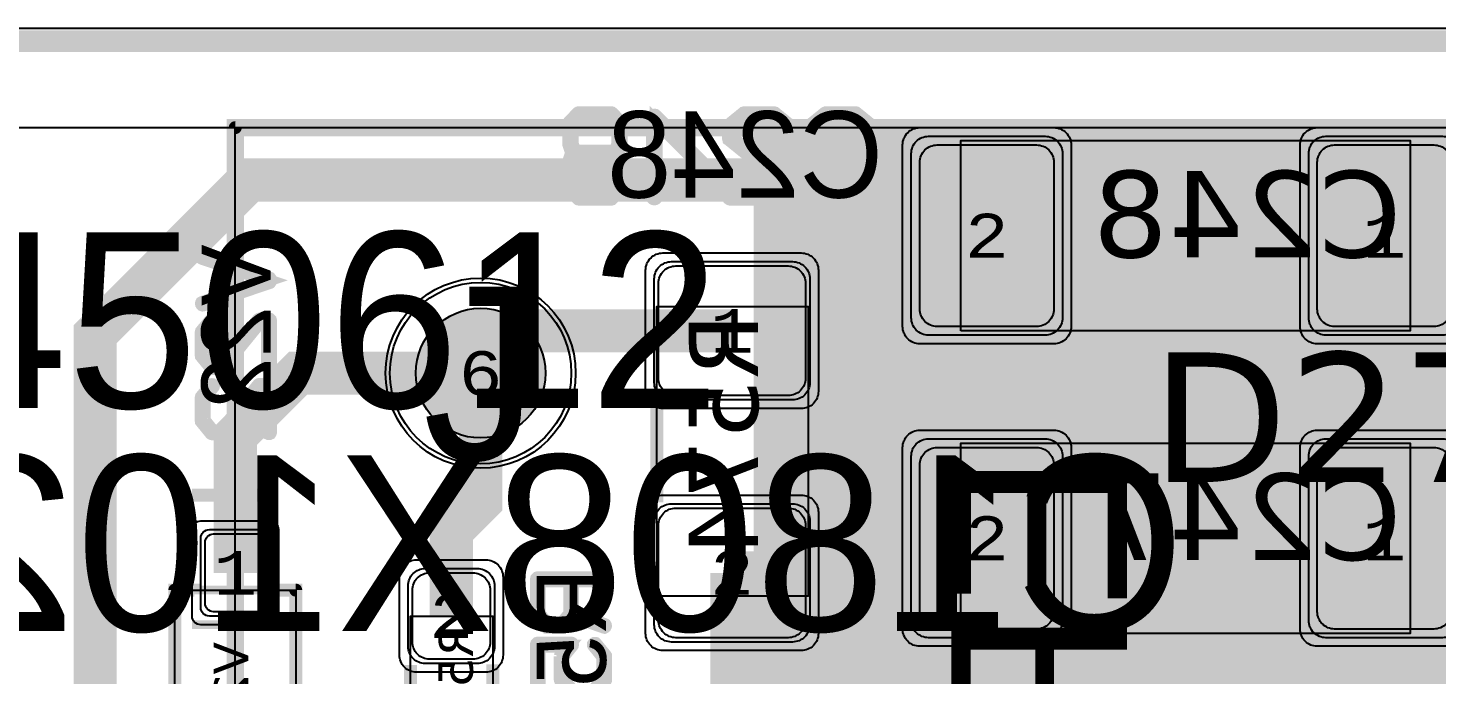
# Model space of a CAD drawing. Extents: x -28 to 199, y -61 to 255.
# Drawn here: x 46.1 to 62.41, y 247.67 to 255.15 of the extents above; entities that cross this region are included whole.
import ezdxf
from ezdxf.enums import TextEntityAlignment as Align

# ---------------------------------------------------------------- set-up
doc = ezdxf.new("R2010")
doc.units = 0
doc.header["$MEASUREMENT"] = 0
for name, color, linetype in [('ASSEMBLY_OUTLINES_BTM', 191, 'CONTINUOUS'), ('ASSEMBLY_OUTLINES_TOP', 102, 'CONTINUOUS'), ('ASSEMBLY_PART_NUMBERS_BTM', 191, 'CONTINUOUS'), ('ASSEMBLY_PART_NUMBERS_TOP', 102, 'CONTINUOUS'), ('ASSEMBLY_REF_DES_BTM', 191, 'CONTINUOUS'), ('ASSEMBLY_REF_DES_TOP', 102, 'CONTINUOUS'), ('BOARD_OUTLINE', 10, 'CONTINUOUS'), ('DRILL_DRAWING', 21, 'CONTINUOUS'), ('GENERATED_SILKSCREEN_BTM', 255, 'CONTINUOUS'), ('GENERATED_SILKSCREEN_TOP', 140, 'CONTINUOUS'), ('MANUFACTURING_OUTLINES', 10, 'CONTINUOUS'), ('PART_HOLES_LAYER_2', 30, 'CONTINUOUS'), ('PART_HOLES_LAYER_3', 30, 'CONTINUOUS'), ('PART_HOLES_LAYER_BOTTOM', 30, 'CONTINUOUS'), ('PART_HOLES_LAYER_TOP', 30, 'CONTINUOUS'), ('PART_PADS_LAYER_2', 230, 'CONTINUOUS'), ('PART_PADS_LAYER_3', 81, 'CONTINUOUS'), ('PART_PADS_LAYER_BOTTOM', 10, 'CONTINUOUS'), ('PART_PADS_LAYER_TOP', 150, 'CONTINUOUS'), ('PART_PADS_SMD_BTM', 10, 'CONTINUOUS'), ('PIN_NUMBERS_BTM', 8, 'CONTINUOUS'), ('PIN_NUMBERS_TOP', 8, 'CONTINUOUS'), ('PLACEMENT_OUTLINES_BTM', 222, 'CONTINUOUS'), ('PLACEMENT_OUTLINES_TOP', 130, 'CONTINUOUS'), ('PLANE_DATA_LAYER_TOP', 150, 'CONTINUOUS'), ('PLANE_SHAPES_LAYER_2', 230, 'CONTINUOUS'), ('PLANE_SHAPES_LAYER_3', 81, 'CONTINUOUS'), ('PLANE_SHAPES_LAYER_TOP', 150, 'CONTINUOUS'), ('ROUTE_BORDER', 151, 'CONTINUOUS'), ('SILKSCREEN_OUTLINES_BTM', 211, 'CONTINUOUS'), ('SILKSCREEN_OUTLINES_TOP', 150, 'CONTINUOUS'), ('SILKSCREEN_REF_DES_BTM', 211, 'CONTINUOUS'), ('SOLDERMASK_PADS_BTM', 12, 'CONTINUOUS'), ('SOLDERMASK_PADS_TOP', 180, 'CONTINUOUS'), ('SOLDERPASTE_PADS_BTM', 12, 'CONTINUOUS'), ('TRACES_LAYER_BOTTOM', 10, 'CONTINUOUS')]:
    doc.layers.add(name, color=color, linetype=linetype)
doc.styles.add('COURIER_NEW', font='COUR.TTF')
doc.styles.add('VERDANA', font='verdana.TTF')
doc.styles.add('VERIBEST_GERBER_0', font='txt')

msp = doc.modelspace()

# ---------------------------------------------------------------- hatches: boundary and pattern name
at = {"layer": 'PART_HOLES_LAYER_2'}
h = msp.add_hatch(color=256, dxfattribs=at)
edge = h.paths.add_edge_path()
edge.add_arc((51.34, 251.16), 0.75, 0, 360)
at = {"layer": 'PART_HOLES_LAYER_3'}
h = msp.add_hatch(color=256, dxfattribs=at)
edge = h.paths.add_edge_path()
edge.add_arc((51.34, 251.16), 0.75, 0, 360)
at = {"layer": 'PART_HOLES_LAYER_BOTTOM'}
h = msp.add_hatch(color=256, dxfattribs=at)
edge = h.paths.add_edge_path()
edge.add_arc((51.34, 251.16), 0.75, 0, 360)
at = {"layer": 'PART_HOLES_LAYER_TOP'}
h = msp.add_hatch(color=256, dxfattribs=at)
edge = h.paths.add_edge_path()
edge.add_arc((51.34, 251.16), 0.75, 0, 360)
at = {"layer": 'PLANE_DATA_LAYER_TOP'}
h = msp.add_hatch(color=256, dxfattribs=at)
h.paths.add_polyline_path([(80, 232.365844, -0.1989099556854013), (79.977682, 232.311963), (76.210945, 228.545226, -0.1989133663345171), (76.157063, 228.522908), (59.914305, 228.522908, -0.198913366334503), (59.860423, 228.545226), (59.320177, 229.085472, 0.1989122151386104), (58.966624, 229.231919), (50.250273, 229.231919, 0.0837973501695308), (50.086168, 229.204221, -0.0837986131993937), (50.061158, 229.2), (49.753893, 229.2, -0.1385740107174436), (49.714013, 229.211269, 1.0804036103222296), (49.168413, 228.146495, -0.8191892513054791), (49.139002, 228), (48.689638, 228, -0.1756631756824748), (48.640808, 228.017701, 0.3625092994040223), (47.359192, 228.017701, -0.1756631756824748), (47.310362, 228), (47.000008, 228, 0.414213562373095), (47, 227.999992), (47, 225.568799, -0.1989099556854013), (46.977682, 225.514918), (45.792168, 224.329403, 0.1989122151386141), (45.645721, 223.97585), (45.645721, 222.741241, -0.7495331930101992), (45.505318, 222.700199, 3.4209104294883637), (45.505318, 221.299801, -0.7495331930101992), (45.645721, 221.258759), (45.645721, 216.903659, 0.1989122151386141), (45.792168, 216.550106), (46.977682, 215.364592, -0.1989099556853327), (47, 215.310711), (47, 208.3262, -0.414213562373095), (46.9238, 208.25), (40.250008, 208.25, 0.414213562373095), (40.25, 208.249992), (40.25, 207.509818, -0.1989099556853327), (40.227682, 207.455937), (39.293327, 206.521582, -0.1630063276675114), (39.250007, 206.5, 0.3431077501110799), (39.25, 206.499993, -0.163006327667525), (39.228418, 206.456673), (39.204184, 206.432439, 0.1989122151386036), (39.057737, 206.078886), (39.057737, 199.827847, -0.1989099556853499), (39.035419, 199.773966), (38.237431, 198.975978, -0.1989133663344342), (38.183549, 198.95366), (34.8262, 198.95366, -0.414213562373095), (34.75, 199.02986), (34.75, 206.499992, 0.414213562373095), (34.749992, 206.5), (34.317913, 206.5, -0.1960198588118564), (34.264635, 206.521722, 0.1960197135562124), (33.95, 206.65), (31.85, 206.65, 0.1960197135562153), (31.535365, 206.521722, -0.1960198588118564), (31.482087, 206.5), (30.017913, 206.5, -0.1960198588118564), (29.964635, 206.521722, 0.1960197135562153), (29.65, 206.65), (27.55, 206.65, 0.1960197135562138), (27.235365, 206.521722, -0.196019858811865), (27.182087, 206.5), (26.0762, 206.5, -0.414213562373095), (26, 206.5762), (26, 209.249992, 0.414213562373095), (25.999992, 209.25), (22.5762, 209.25, -0.414213562373095), (22.5, 209.3262), (22.5, 217.1738, -0.414213562373095), (22.5762, 217.25), (40.249992, 217.25, 0.414213562373095), (40.25, 217.250008), (40.25, 235.6738, -0.414213562373095), (40.3262, 235.75), (40.926501, 235.75, -0.3936083065980414), (41.00251, 235.679195, 0.9315311087574788), (42.99749, 235.679195, -0.3936083065980414), (43.073499, 235.75), (45.676501, 235.75, -0.3936083065980414), (45.75251, 235.679195, 0.9315311087574788), (47.74749, 235.679195, -0.3936083065980414), (47.823499, 235.75), (54.749992, 235.75, 0.414213562373095), (54.75, 235.750008), (54.75, 253.9238, -0.414213562373095), (54.8262, 254), (76.4238, 254, -0.414213562373095), (76.5, 253.9238), (76.5, 245.000008, 0.414213562373095), (76.500008, 245), (76.9238, 245, -0.414213562373095), (77, 244.9238), (77, 243.738669, -0.1989099556853327), (76.977682, 243.684788), (75.896687, 242.603793, -0.138572885290835), (75.860519, 242.583563, 0.3470511284967585), (75.4, 242.000001), (75.4, 241.999997, 0.8890740124386082), (76.583563, 241.860519, -0.1385728852907777), (76.603793, 241.896687), (77.853553, 243.146447, 0.1989122151386141), (78, 243.5), (78, 244.9238, -0.414213562373095), (78.0762, 245), (79.9238, 245, -0.414213562373095), (80, 244.9238)], flags=0)
h.paths.add_polyline_path([(43.11, 211.84, -0.9999999999999999), (45.709999999999994, 211.84, -0.9999999999999999)], flags=0)
h.paths.add_polyline_path([(43.11, 232.16, -0.9999999999999999), (45.709999999999994, 232.16, -0.9999999999999999)], flags=0)
h.paths.add_polyline_path([(70.36, 251.16, -0.9999999999999999), (72.96, 251.16, -0.9999999999999999)], flags=0)
h.paths.add_polyline_path([(75.85382, 232.201656, 1.5269321533254407), (77.798344, 234.14618, -0.3083936079367561), (77.75, 234.217106), (77.75, 236.85, 0.1989122151386141), (77.603553, 237.203553), (74.003793, 240.803313, -0.1385728852908702), (73.983563, 240.839481, 0.5290192293501887), (73.056188, 241.191725, -0.5447508126718748), (72.937635, 241.2401, 0.9111800432088785), (70.36, 241), (70.36, 240.999999, 0.7658860095707771), (72.783466, 240.345916, -0.5447523950639244), (72.911374, 240.351799, 0.1812054976169237), (73.260519, 240.116437, -0.1385728852908801), (73.296687, 240.096207), (76.727682, 236.665212, -0.1989099556853327), (76.75, 236.611331), (76.75, 234.217106, -0.3083936079367562), (76.701656, 234.14618, 0.2085264349626477), (75.85382, 233.298344, -0.30839360793669), (75.782894, 233.25), (73.57, 233.25, 0.1989122151386067), (73.216447, 233.103553), (72.190166, 232.077272, -0.292650029123305), (72.109912, 232.059663, 4.55738777888818), (72.879663, 231.289912, -0.0885792902101388), (72.874954, 231.316284), (72.874954, 231.316285, -0.1989099556854013), (72.897272, 231.370166), (73.754788, 232.227682, -0.1989133663345172), (73.80867, 232.25), (75.782894, 232.25, -0.30839360793669)], flags=0)
at = {"layer": 'PLANE_SHAPES_LAYER_2'}
h = msp.add_hatch(color=256, dxfattribs=at)
h.paths.add_polyline_path([(169.5, 129.25), (149.5, 129.25), (142.25, 122), (142.25, 90.5), (147.5, 90.5), (147.5, 80), (154, 80), (154, 69.25), (131.75, 69.25), (131.75, 73.25), (121.25, 73.25), (121.25, 81), (110.5, 81), (110.5, 125.75), (106.5, 125.75), (106.5, 128.75), (93.5, 128.75), (93.5, 120.25), (91.75, 120.25), (91.75, 121.5), (80, 121.5), (80, 118.25), (73.25, 118.25), (73.25, 124.5), (67.5, 124.5), (67.5, 128), (57.75, 128), (57.75, 120.25), (55.25, 120.25), (55.25, 121.5), (47.5, 121.5), (47.5, 119), (35, 119), (35, 134.75), (32.75, 134.75), (32.75, 159.75), (29.25, 159.75), (29.25, 175.25), (22.5, 175.25), (22.5, 195.25), (17.25, 195.25), (17.25, 198), (22.5, 198), (22.5, 216.5), (40.25, 216.5), (40.25, 235.5), (54.5, 235.5), (54.5, 254), (87.25, 254), (87.25, 236.25), (86.25, 236.25), (86.25, 228.75), (81, 228.75), (81, 218.75), (95.25, 218.75), (95.25, 194.5), (87, 194.5), (87, 172), (131.1, 172), (131.1, 208.75), (115.5, 208.75), (115.5, 213.75), (106.75, 213.75), (106.75, 218.75), (110.25, 222.25), (110.25, 226.25), (142.5, 226.25), (142.5, 221.5), (160.5, 221.5), (160.5, 240.75), (169.5, 240.75)])
h.paths.add_polyline_path([(35.5, 149.5), (41.75, 149.5), (41.75, 152), (39.25, 152), (39.25, 154), (37.75, 154), (37.75, 152), (35.5, 152)], flags=16)
h.paths.add_polyline_path([(37.5, 125.75), (37.5, 128.75), (42.75, 128.75), (42.75, 125.75)], flags=16)
h.paths.add_polyline_path([(52, 127.75), (52, 130.75), (54.25, 130.75), (54.25, 127.75)], flags=16)
h.paths.add_polyline_path([(50.75, 219.5), (50.75, 226.5), (71.75, 226.5), (71.75, 219.5)], flags=16)
h.paths.add_polyline_path([(66.5, 150.75), (66.5, 177.5), (72.25, 177.5), (72.25, 150.75)], flags=16)
h.paths.add_polyline_path([(47.25, 185.25), (73, 185.25), (73, 188.25), (70.25, 188.25), (70.25, 191), (47.25, 191)], flags=16)
h.paths.add_polyline_path([(84.5, 208), (84.5, 212.75), (85, 212.75), (85, 208)], flags=16)
h.paths.add_polyline_path([(61.5, 137.25), (87.75, 137.25), (87.75, 140.5), (84.75, 140.5), (84.75, 143), (61.5, 143)], flags=16)
h.paths.add_polyline_path([(88.75, 127), (88.75, 130), (91, 130), (91, 127)], flags=16)
h.paths.add_polyline_path([(85.5, 130.25), (85.5, 132.5), (91, 132.5), (91, 130.25)], flags=16)
h.paths.add_polyline_path([(108.75, 142.25), (135.75, 142.25), (135.75, 145.75), (132.25, 145.75), (132.25, 149), (108.75, 149)], flags=16)
h.paths.add_polyline_path([(114.25, 126.75), (140.75, 126.75), (140.75, 129.75), (137.25, 129.75), (137.25, 133), (114.25, 133)], flags=16)
h.paths.add_polyline_path([(155.25, 180.25), (166.25, 180.25), (166.25, 186.25), (152.25, 186.25), (152.25, 183), (155.25, 183)], flags=16)
at = {"layer": 'PLANE_SHAPES_LAYER_3'}
h = msp.add_hatch(color=256, dxfattribs=at)
h.paths.add_polyline_path([(169.5, 129.25), (149.5, 129.25), (142.25, 122), (142.25, 90.5), (147.5, 90.5), (147.5, 80), (154, 80), (154, 69.25), (131.75, 69.25), (131.75, 73.25), (121.25, 73.25), (121.25, 81), (110.5, 81), (110.5, 125.75), (106.5, 125.75), (106.5, 128.75), (93.5, 128.75), (93.5, 120.25), (91.75, 120.25), (91.75, 121.5), (80, 121.5), (80, 118.25), (73.25, 118.25), (73.25, 124.5), (67.5, 124.5), (67.5, 127.75), (58.25, 127.75), (58.25, 130.25), (88.75, 130.25), (88.75, 127), (91, 127), (91, 132.5), (55, 132.5), (55, 131.25), (52, 131.25), (52, 127.75), (55, 127.75), (55, 127.25), (57.75, 127.25), (57.75, 120.25), (55.25, 120.25), (55.25, 121.5), (47.5, 121.5), (47.5, 119), (35, 119), (35, 134.75), (32.75, 134.75), (32.75, 159.75), (29.25, 159.75), (29.25, 175.25), (22.5, 175.25), (22.5, 195.25), (17.25, 195.25), (17.25, 198), (22.5, 198), (22.5, 216.5), (40.25, 216.5), (40.25, 235.5), (54.5, 235.5), (54.5, 254), (87.25, 254), (87.25, 236.25), (86.25, 236.25), (86.25, 228.75), (81, 228.75), (81, 218.75), (95.25, 218.75), (95.25, 194.5), (87, 194.5), (87, 172), (131.1, 172), (131.1, 208.75), (115.5, 208.75), (115.5, 213.75), (106.75, 213.75), (106.75, 218.75), (110.25, 222.25), (110.25, 226.25), (142.5, 226.25), (142.5, 221.5), (160.5, 221.5), (160.5, 240.75), (169.5, 240.75)])
h.paths.add_polyline_path([(35.5, 149.5), (41.75, 149.5), (41.75, 152), (39.25, 152), (39.25, 154), (37.75, 154), (37.75, 152), (35.5, 152)], flags=16)
h.paths.add_polyline_path([(37.5, 125.75), (37.5, 128.75), (42.75, 128.75), (42.75, 125.75)], flags=16)
h.paths.add_polyline_path([(50.75, 219.5), (50.75, 226.5), (71.75, 226.5), (71.75, 219.5)], flags=16)
h.paths.add_polyline_path([(66.5, 150.75), (66.5, 177.5), (72.25, 177.5), (72.25, 150.75)], flags=16)
h.paths.add_polyline_path([(47.25, 185.25), (73, 185.25), (73, 188.25), (70.25, 188.25), (70.25, 191), (47.25, 191)], flags=16)
h.paths.add_polyline_path([(84.5, 208), (84.5, 212.75), (85, 212.75), (85, 208)], flags=16)
h.paths.add_polyline_path([(61.5, 137.25), (87.75, 137.25), (87.75, 140.5), (84.75, 140.5), (84.75, 143), (61.5, 143)], flags=16)
h.paths.add_polyline_path([(108.75, 142.25), (135.75, 142.25), (135.75, 145.75), (132.25, 145.75), (132.25, 149), (108.75, 149)], flags=16)
h.paths.add_polyline_path([(114.25, 126.75), (140.75, 126.75), (140.75, 129.75), (137.25, 129.75), (137.25, 133), (114.25, 133)], flags=16)
h.paths.add_polyline_path([(155.25, 180.25), (166.25, 180.25), (166.25, 186.25), (152.25, 186.25), (152.25, 183), (155.25, 183)], flags=16)

# ---------------------------------------------------------------- linework, layer by layer
at = {"layer": 'ASSEMBLY_OUTLINES_BTM'}
for points in [[(56.9, 251.65), (56.9, 253.85), (62.1, 253.85), (62.1, 251.65)], [(53.38, 248.58), (53.38, 251.93), (55.13, 251.93), (55.13, 248.58)], [(56.9, 248.15), (56.9, 250.35), (62.1, 250.35), (62.1, 248.15)], [(50.53, 246.65), (50.53, 248.35), (51.48, 248.35), (51.48, 246.65)]]:
    msp.add_lwpolyline(points, close=True, dxfattribs=at)
at = {"layer": 'ASSEMBLY_OUTLINES_BTM', "const_width": 0.1}
msp.add_lwpolyline([(47.8, 246.85), (47.8, 248.65), (49.2, 248.65), (49.2, 246.85)], close=True, dxfattribs=at)
msp.add_lwpolyline([(48, 248.25), (49, 248.25)], dxfattribs=at)
at = {"layer": 'ASSEMBLY_OUTLINES_TOP', "const_width": 0.2}
msp.add_lwpolyline([(48.5, 228), (48.5, 254), (74.5, 254), (74.5, 228)], close=True, dxfattribs=at)
at = {"layer": 'BOARD_OUTLINE', "const_width": 0.25}
msp.add_lwpolyline([(0, 1.5), (0, 253.5, -0.4142135624), (1.5, 255), (168.5, 255, -0.4142135624), (170, 253.5), (170, 1.5, -0.4142135624), (168.5, 0), (1.5, 0, -0.4142135624)], format="xyb", close=True, dxfattribs=at)
at = {"layer": 'GENERATED_SILKSCREEN_BTM', "const_width": 0.15}
for points in [[(52.3615, 253.804), (52.3935, 253.708), (52.3615, 253.612), (52.3615, 253.609), (52.3605, 253.605), (52.3605, 253.296), (52.3605, 253.293), (52.3615, 253.29), (52.3625, 253.286), (52.3665, 253.282), (52.4665, 253.179), (52.4715, 253.175), (52.4765, 253.174), (52.4805, 253.173), (52.8475, 253.173), (52.8505, 253.173), (52.8535, 253.174), (52.8575, 253.175), (52.8615, 253.179), (52.9615, 253.282), (52.9665, 253.286), (52.9675, 253.29), (52.9675, 253.296), (52.9675, 253.605), (52.9675, 253.609), (52.9675, 253.611), (52.9665, 253.612), (52.9345, 253.708), (52.9665, 253.804), (52.9675, 253.805), (52.9675, 253.811), (52.9675, 254.051), (52.9675, 254.055), (52.9665, 254.06), (52.9615, 254.065), (52.8615, 254.168), (52.8575, 254.171), (52.8535, 254.172), (52.8505, 254.173), (52.8475, 254.173), (52.4805, 254.173), (52.4765, 254.172), (52.4715, 254.171), (52.4665, 254.168), (52.3665, 254.065), (52.3625, 254.059), (52.3615, 254.055), (52.3605, 254.051), (52.3605, 253.811), (52.3605, 253.807), (52.3615, 253.805), (52.3615, 253.804)], [(52.9275, 254.04), (52.9275, 253.813), (52.9005, 253.727), (52.4295, 253.727), (52.4005, 253.813), (52.4005, 254.04), (52.4895, 254.132), (52.8375, 254.132), (52.9275, 254.04)], [(53.3705, 253.193), (53.3695, 253.185), (53.3645, 253.18), (53.3575, 253.177), (53.3505, 253.176), (53.3435, 253.177), (53.3375, 253.18), (53.3325, 253.185), (53.3305, 253.193), (53.3305, 253.496), (53.2835, 253.496), (53.2765, 253.498), (53.2705, 253.502), (53.2675, 253.509), (53.2665, 253.516), (53.2675, 253.524), (53.2705, 253.531), (53.2765, 253.536), (53.2835, 253.537), (53.3305, 253.537), (53.3305, 254.125), (53.3315, 254.13), (53.3345, 254.134), (53.3385, 254.138), (53.3435, 254.141), (53.3495, 254.143), (53.3555, 254.144), (53.3605, 254.143), (53.3655, 254.139), (53.9725, 253.532), (53.9765, 253.526), (53.9785, 253.52), (53.9775, 253.514), (53.9735, 253.507), (53.9715, 253.502), (53.9675, 253.499), (53.9635, 253.497), (53.9585, 253.496), (53.3705, 253.496), (53.3705, 253.193)], [(53.9085, 253.537), (53.3705, 254.073), (53.3705, 253.537), (53.9085, 253.537)], [(54.3835, 254.169), (54.2155, 254.032), (54.2125, 254.027), (54.2115, 254.023), (54.2095, 254.02), (54.2085, 254.016), (54.2085, 253.879), (54.2095, 253.875), (54.2115, 253.869), (54.2125, 253.864), (54.2155, 253.862), (54.8815, 253.321), (54.8815, 253.214), (54.2285, 253.214), (54.2215, 253.212), (54.2155, 253.208), (54.2125, 253.201), (54.2115, 253.193), (54.2125, 253.186), (54.2155, 253.179), (54.2215, 253.175), (54.2285, 253.173), (54.9025, 253.173), (54.9105, 253.175), (54.9155, 253.18), (54.9205, 253.185), (54.9225, 253.193), (54.9225, 253.33), (54.9215, 253.333), (54.9195, 253.34), (54.9175, 253.343), (54.9165, 253.345), (54.9135, 253.347), (54.2485, 253.889), (54.2485, 254.006), (54.4045, 254.132), (54.7275, 254.132), (54.8905, 253.999), (54.8975, 253.997), (54.9045, 253.998), (54.9105, 254.001), (54.9155, 254.007), (54.9185, 254.013), (54.9195, 254.02), (54.9185, 254.027), (54.9165, 254.03), (54.9135, 254.032), (54.7455, 254.169), (54.7415, 254.17), (54.7395, 254.171), (54.7375, 254.172), (54.7335, 254.173), (54.3965, 254.173), (54.3925, 254.172), (54.3905, 254.171), (54.3875, 254.17), (54.3835, 254.169)], [(55.6885, 253.177), (55.8565, 253.314), (55.8615, 253.317), (55.8625, 253.321), (55.8645, 253.325), (55.8655, 253.33), (55.8655, 254.016), (55.8645, 254.021), (55.8625, 254.025), (55.8605, 254.027), (55.8595, 254.029), (55.8575, 254.032), (55.6885, 254.169), (55.6855, 254.17), (55.6825, 254.171), (55.6815, 254.172), (55.6775, 254.173), (55.3405, 254.173), (55.3355, 254.172), (55.3335, 254.171), (55.3305, 254.17), (55.3275, 254.169), (55.1585, 254.032), (55.1545, 254.027), (55.1525, 254.019), (55.1535, 254.013), (55.1555, 254.008), (55.1585, 254.004), (55.1635, 254), (55.1685, 253.997), (55.1735, 253.996), (55.1785, 253.996), (55.1825, 253.999), (55.3475, 254.132), (55.6705, 254.132), (55.8245, 254.006), (55.8245, 253.34), (55.6705, 253.214), (55.3475, 253.214), (55.1825, 253.347), (55.1785, 253.349), (55.1735, 253.35), (55.1685, 253.349), (55.1635, 253.346), (55.1585, 253.342), (55.1555, 253.337), (55.1535, 253.331), (55.1525, 253.325), (55.1545, 253.319), (55.1585, 253.314), (55.3275, 253.177), (55.3315, 253.175), (55.3325, 253.174), (55.3355, 253.174), (55.3365, 253.173), (55.3375, 253.173), (55.3405, 253.173), (55.6775, 253.173), (55.6815, 253.174), (55.6855, 253.175), (55.6885, 253.177)], [(52.9275, 253.601), (52.9275, 253.305), (52.8375, 253.214), (52.4895, 253.214), (52.4005, 253.305), (52.4005, 253.601), (52.4295, 253.687), (52.9005, 253.687), (52.9275, 253.601)], [(48.9068, 252.2216), (48.9068, 252.244), (48.906, 252.2488), (48.9036, 252.2528), (48.9004, 252.2568), (48.8956, 252.2584), (48.1284, 252.5184), (48.122, 252.5184), (48.1172, 252.516), (48.1132, 252.512), (48.11, 252.5064), (48.1092, 252.5008), (48.11, 252.4952), (48.1124, 252.4904), (48.118, 252.4872), (48.8724, 252.2336), (48.118, 251.9784), (48.1124, 251.9752), (48.11, 251.9704), (48.1092, 251.9648), (48.11, 251.9592), (48.1132, 251.9536), (48.1172, 251.9496), (48.122, 251.948), (48.1284, 251.9488), (48.8956, 252.2072), (48.9004, 252.2096), (48.9036, 252.2136), (48.906, 252.2176), (48.9068, 252.2216)], [(48.11, 251.3544), (48.2196, 251.22), (48.2236, 251.2176), (48.2268, 251.2168), (48.2292, 251.2152), (48.2324, 251.2144), (48.342, 251.2144), (48.3444, 251.2152), (48.35, 251.2168), (48.354, 251.2176), (48.3556, 251.22), (48.7884, 251.7528), (48.874, 251.7528), (48.874, 251.2304), (48.8756, 251.2248), (48.8788, 251.22), (48.8844, 251.2176), (48.8908, 251.2168), (48.8964, 251.2176), (48.902, 251.22), (48.9052, 251.2248), (48.9068, 251.2304), (48.9068, 251.7696), (48.9052, 251.776), (48.9012, 251.78), (48.8972, 251.784), (48.8908, 251.7856), (48.7812, 251.7856), (48.7788, 251.7848), (48.7732, 251.7832), (48.7708, 251.7816), (48.7692, 251.78), (48.7676, 251.7784), (48.334, 251.2464), (48.2404, 251.2464), (48.1396, 251.3712), (48.1396, 251.6296), (48.246, 251.76), (48.2476, 251.7656), (48.2468, 251.7704), (48.2444, 251.776), (48.2396, 251.7792), (48.2348, 251.7824), (48.2292, 251.7832), (48.2236, 251.7824), (48.2196, 251.7784), (48.11, 251.644), (48.1092, 251.6408), (48.1084, 251.6384), (48.1076, 251.6376), (48.1068, 251.6344), (48.1068, 251.3648), (48.1076, 251.3616), (48.1076, 251.3608), (48.1084, 251.36), (48.1092, 251.3576), (48.11, 251.3544)], [(48.11, 250.5984), (48.2196, 250.464), (48.2236, 250.4616), (48.2268, 250.4608), (48.2292, 250.4592), (48.2324, 250.4584), (48.342, 250.4584), (48.3444, 250.4592), (48.35, 250.4608), (48.354, 250.4616), (48.3556, 250.464), (48.7884, 250.9968), (48.874, 250.9968), (48.874, 250.4744), (48.8756, 250.4688), (48.8788, 250.464), (48.8844, 250.4616), (48.8908, 250.4608), (48.8964, 250.4616), (48.902, 250.464), (48.9052, 250.4688), (48.9068, 250.4744), (48.9068, 251.0136), (48.9052, 251.02), (48.9012, 251.024), (48.8972, 251.028), (48.8908, 251.0296), (48.7812, 251.0296), (48.7788, 251.0288), (48.7732, 251.0272), (48.7708, 251.0256), (48.7692, 251.024), (48.7676, 251.0224), (48.334, 250.4904), (48.2404, 250.4904), (48.1396, 250.6152), (48.1396, 250.8736), (48.246, 251.004), (48.2476, 251.0096), (48.2468, 251.0144), (48.2444, 251.02), (48.2396, 251.0232), (48.2348, 251.0264), (48.2292, 251.0272), (48.2236, 251.0264), (48.2196, 251.0224), (48.11, 250.888), (48.1092, 250.8848), (48.1084, 250.8824), (48.1076, 250.8816), (48.1068, 250.8784), (48.1068, 250.6088), (48.1076, 250.6056), (48.1076, 250.6048), (48.1084, 250.604), (48.1092, 250.6016), (48.11, 250.5984)], [(48, 249.75), (49, 249.75)], [(52.2908, 248.2256), (52.2892, 248.2232), (52.2852, 248.2224), (52.2812, 248.22), (52.2772, 248.22), (52.1124, 248.22), (52.1084, 248.22), (52.106, 248.2224), (52.1036, 248.2224), (52.1028, 248.2232), (52.102, 248.224), (52.0996, 248.2256), (51.99, 248.3616), (51.9884, 248.3656), (51.9876, 248.368), (51.9868, 248.372), (51.9868, 248.7752), (51.9884, 248.7824), (51.9924, 248.7864), (51.9972, 248.7912), (52.0028, 248.7928), (52.7708, 248.7928), (52.7772, 248.7912), (52.7812, 248.7872), (52.7836, 248.7824), (52.7844, 248.7768), (52.7836, 248.7704), (52.7812, 248.7648), (52.7772, 248.7608), (52.7708, 248.7592), (52.4028, 248.7592), (52.4028, 248.3832), (52.7756, 248.252), (52.7812, 248.2488), (52.7844, 248.2432), (52.7852, 248.2368), (52.7836, 248.232), (52.7812, 248.2272), (52.7764, 248.2232), (52.7716, 248.2208), (52.7652, 248.2224), (52.3924, 248.3536), (52.2908, 248.2256)], [(52.0196, 248.7592), (52.0196, 248.376), (52.1204, 248.252), (52.2692, 248.252), (52.3708, 248.376), (52.3708, 248.7592), (52.0196, 248.7592)], [(51.9868, 247.4808), (51.9868, 248.0208), (51.9884, 248.0264), (51.9924, 248.0304), (51.9972, 248.0352), (52.0028, 248.0368), (52.3876, 248.0368), (52.3932, 248.036), (52.3972, 248.0336), (52.3996, 248.0304), (52.4012, 248.0248), (52.4028, 248.0208), (52.4036, 248.0176), (52.4028, 248.0136), (52.4004, 248.0104), (52.294, 247.88), (52.294, 247.6216), (52.3956, 247.4968)], [(52.262, 247.8856), (52.2628, 247.8888), (52.2636, 247.8912), (52.2652, 247.8944), (52.3532, 248.0032), (52.0196, 248.0032), (52.0196, 247.4808)], [(52.6532, 247.4968), (52.7532, 247.6216), (52.7532, 247.88), (52.6476, 248.0104), (52.6452, 248.016), (52.6452, 248.0208), (52.6484, 248.0256), (52.6524, 248.0304), (52.658, 248.0336), (52.6636, 248.0344), (52.6668, 248.0344), (52.6692, 248.0336), (52.6732, 248.0296), (52.7836, 247.8944), (52.7852, 247.892), (52.7852, 247.8888), (52.7868, 247.8856), (52.7868, 247.616), (52.7868, 247.6136), (52.786, 247.6128), (52.786, 247.612), (52.7852, 247.6104), (52.7852, 247.6088), (52.7836, 247.6056), (52.6732, 247.4704)], [(52.374, 247.4704), (52.2652, 247.6056), (52.2636, 247.6096), (52.2628, 247.612), (52.262, 247.616), (52.262, 247.8856)]]:
    msp.add_lwpolyline(points, dxfattribs=at)
for points in [[(60.894515, 253.850005, 1.10969e-05), (60.894508, 253.849995), (58.105492, 253.849995, 1.10969e-05), (58.105485, 253.850005), (60.894515, 253.850005)], [(60.894515, 251.649995), (58.105485, 251.649995, 1.10969e-05), (58.105492, 251.650005), (60.894508, 251.650005, 1.10969e-05), (60.894515, 251.649995)], [(53.380005, 249.666164, 1.1642e-05), (53.379995, 249.666156), (53.379995, 250.833844, 1.1642e-05), (53.380005, 250.833836), (53.380005, 249.666164)], [(55.130005, 249.657902, 1.22306e-05), (55.129995, 249.657911), (55.129995, 250.842089, 1.22306e-05), (55.130005, 250.842098), (55.130005, 249.657902)], [(60.894515, 250.350005, 1.10969e-05), (60.894508, 250.349995), (58.105492, 250.349995, 1.10969e-05), (58.105485, 250.350005), (60.894515, 250.350005)], [(48.025, 248.649995), (47.800005, 248.649995), (47.800005, 246.850005), (48.025, 246.850005), (48.025, 246.849995), (47.8, 246.849995, -0.4142135624), (47.799995, 246.85), (47.799995, 248.65, -0.4142135624), (47.8, 248.650005), (48.025, 248.650005), (48.025, 248.649995)], [(49.200005, 246.85, -0.4142135624), (49.2, 246.849995), (48.975, 246.849995), (48.975, 246.850005), (49.199995, 246.850005), (49.199995, 248.649995), (48.975, 248.649995), (48.975, 248.650005), (49.2, 248.650005, -0.4142135624), (49.200005, 248.65), (49.200005, 246.85)], [(60.894515, 248.149995), (58.105485, 248.149995, 1.10969e-05), (58.105492, 248.150005), (60.894508, 248.150005, 1.10969e-05), (60.894515, 248.149995)], [(50.530005, 247.216164, 1.1642e-05), (50.529995, 247.216156), (50.529995, 247.783844, 1.1642e-05), (50.530005, 247.783836), (50.530005, 247.216164)], [(51.480005, 247.207902, 1.22306e-05), (51.479995, 247.207911), (51.479995, 247.792089, 1.22306e-05), (51.480005, 247.792098), (51.480005, 247.207902)]]:
    msp.add_lwpolyline(points, format="xyb", dxfattribs=at)
at = {"layer": 'GENERATED_SILKSCREEN_TOP', "const_width": 0.15}
msp.add_lwpolyline([(74.500005, 228, -0.4142135624), (74.5, 227.999995), (56.975003, 227.999995, 6.8599e-06), (56.974997, 228.000005), (74.499995, 228.000005), (74.499995, 253.999995), (48.500005, 253.999995), (48.500005, 228.000005), (56.225003, 228.000005, 6.8599e-06), (56.224997, 227.999995), (48.5, 227.999995, -0.4142135624), (48.499995, 228), (48.499995, 254, -0.4142135624), (48.5, 254.000005), (74.5, 254.000005, -0.4142135624), (74.500005, 254), (74.500005, 228)], format="xyb", dxfattribs=at)
at = {"layer": 'MANUFACTURING_OUTLINES'}
msp.add_lwpolyline([(170.150405, 1.5, -0.4142135624), (168.5, -0.150405), (1.5, -0.150405, -0.4142135624), (-0.150405, 1.5), (-0.150405, 253.5, -0.4142135624), (1.5, 255.150405), (168.5, 255.150405, -0.4142135624), (170.150405, 253.5)], format="xyb", close=True, dxfattribs=at)
at = {"layer": 'PART_HOLES_LAYER_2'}
msp.add_circle((51.34, 251.16), 0.75, dxfattribs=at)
at = {"layer": 'PART_HOLES_LAYER_3'}
msp.add_circle((51.34, 251.16), 0.75, dxfattribs=at)
at = {"layer": 'PART_HOLES_LAYER_BOTTOM'}
msp.add_circle((51.34, 251.16), 0.75, dxfattribs=at)
at = {"layer": 'PART_HOLES_LAYER_TOP'}
msp.add_circle((51.34, 251.16), 0.75, dxfattribs=at)
at = {"layer": 'PART_PADS_LAYER_2'}
msp.add_circle((51.34, 251.16), 1.05, dxfattribs=at)
at = {"layer": 'PART_PADS_LAYER_3'}
msp.add_circle((51.34, 251.16), 1.05, dxfattribs=at)
at = {"layer": 'PART_PADS_LAYER_BOTTOM'}
msp.add_circle((51.34, 251.16), 1.05, dxfattribs=at)
at = {"layer": 'PART_PADS_LAYER_TOP'}
msp.add_circle((51.34, 251.16), 1.05, dxfattribs=at)
at = {"layer": 'PART_PADS_SMD_BTM'}
for points in [[(56.525, 251.6, -0.4142135624), (56.325, 251.8), (56.325, 253.7, -0.4142135624), (56.525, 253.9), (57.875, 253.9, -0.4142135624), (58.075, 253.7), (58.075, 251.8, -0.4142135624), (57.875, 251.6)], [(61.125, 251.6, -0.4142135624), (60.925, 251.8), (60.925, 253.7, -0.4142135624), (61.125, 253.9), (62.475, 253.9, -0.4142135624), (62.675, 253.7), (62.675, 251.8, -0.4142135624), (62.475, 251.6)], [(55.15, 251.05, -0.4142135624), (54.95, 250.85), (53.55, 250.85, -0.4142135624), (53.35, 251.05), (53.35, 252.25, -0.4142135624), (53.55, 252.45), (54.95, 252.45, -0.4142135624), (55.15, 252.25)], [(56.525, 248.1, -0.4142135624), (56.325, 248.3), (56.325, 250.2, -0.4142135624), (56.525, 250.4), (57.875, 250.4, -0.4142135624), (58.075, 250.2), (58.075, 248.3, -0.4142135624), (57.875, 248.1)], [(61.125, 248.1, -0.4142135624), (60.925, 248.3), (60.925, 250.2, -0.4142135624), (61.125, 250.4), (62.475, 250.4, -0.4142135624), (62.675, 250.2), (62.675, 248.3, -0.4142135624), (62.475, 248.1)], [(55.15, 248.25, -0.4142135624), (54.95, 248.05), (53.55, 248.05, -0.4142135624), (53.35, 248.25), (53.35, 249.45, -0.4142135624), (53.55, 249.65), (54.95, 249.65, -0.4142135624), (55.15, 249.45)], [(48.8, 249.35, -0.4142135624), (48.9, 249.25), (48.9, 248.45, -0.4142135624), (48.8, 248.35), (48.2, 248.35, -0.4142135624), (48.1, 248.45), (48.1, 249.25, -0.4142135624), (48.2, 249.35)], [(50.7, 247.8, -0.4142135624), (50.5, 248), (50.5, 248.7, -0.4142135624), (50.7, 248.9), (51.3, 248.9, -0.4142135624), (51.5, 248.7), (51.5, 248, -0.4142135624), (51.3, 247.8)]]:
    msp.add_lwpolyline(points, format="xyb", close=True, dxfattribs=at)
at = {"layer": 'PLACEMENT_OUTLINES_BTM'}
for points in [[(56.9, 251.65), (56.9, 253.85), (62.1, 253.85), (62.1, 251.65)], [(53.38, 248.58), (53.38, 251.93), (55.13, 251.93), (55.13, 248.58)], [(56.9, 248.15), (56.9, 250.35), (62.1, 250.35), (62.1, 248.15)], [(47.8, 246.85), (47.8, 248.65), (49.2, 248.65), (49.2, 246.85)], [(50.53, 246.65), (50.53, 248.35), (51.48, 248.35), (51.48, 246.65)]]:
    msp.add_lwpolyline(points, close=True, dxfattribs=at)
at = {"layer": 'PLACEMENT_OUTLINES_TOP'}
msp.add_lwpolyline([(48.5, 228), (48.5, 254), (74.5, 254), (74.5, 228)], close=True, dxfattribs=at)
at = {"layer": 'PLANE_SHAPES_LAYER_TOP'}
msp.add_solid([(54.75, 229.75), (68.75, 229.75), (54.75, 254), (68.75, 254)], dxfattribs=at)
at = {"layer": 'ROUTE_BORDER'}
msp.add_lwpolyline([(0.635, 2.135), (0.635, 252.5, -0.4142135624), (2.135, 254), (168, 254, -0.4142135624), (169.5, 252.5), (169.5, 2.135, -0.4142135624), (168, 0.635), (2.135, 0.635, -0.4142135624)], format="xyb", close=True, dxfattribs=at)
at = {"layer": 'SILKSCREEN_OUTLINES_BTM'}
for points in [[(56.9, 251.65), (56.9, 253.85), (62.1, 253.85), (62.1, 251.65)], [(53.38, 248.58), (53.38, 251.93), (55.13, 251.93), (55.13, 248.58)], [(56.9, 248.15), (56.9, 250.35), (62.1, 250.35), (62.1, 248.15)], [(47.8, 246.85), (47.8, 248.65), (49.2, 248.65), (49.2, 246.85)], [(50.53, 246.65), (50.53, 248.35), (51.48, 248.35), (51.48, 246.65)]]:
    msp.add_lwpolyline(points, close=True, dxfattribs=at)
at = {"layer": 'SILKSCREEN_OUTLINES_BTM', "const_width": 0.15}
msp.add_lwpolyline([(48, 249.75), (49, 249.75)], dxfattribs=at)
at = {"layer": 'SILKSCREEN_OUTLINES_TOP'}
msp.add_lwpolyline([(48.5, 228), (48.5, 254), (74.5, 254), (74.5, 228)], close=True, dxfattribs=at)
at = {"layer": 'SOLDERMASK_PADS_BTM'}
for points in [[(56.425, 251.5, -0.4142135624), (56.225, 251.7), (56.225, 253.8, -0.4142135624), (56.425, 254), (57.975, 254, -0.4142135624), (58.175, 253.8), (58.175, 251.7, -0.4142135624), (57.975, 251.5)], [(61.025, 251.5, -0.4142135624), (60.825, 251.7), (60.825, 253.8, -0.4142135624), (61.025, 254), (62.575, 254, -0.4142135624), (62.775, 253.8), (62.775, 251.7, -0.4142135624), (62.575, 251.5)], [(55.25, 250.95, -0.4142135624), (55.05, 250.75), (53.45, 250.75, -0.4142135624), (53.25, 250.95), (53.25, 252.35, -0.4142135624), (53.45, 252.55), (55.05, 252.55, -0.4142135624), (55.25, 252.35)], [(56.425, 248, -0.4142135624), (56.225, 248.2), (56.225, 250.3, -0.4142135624), (56.425, 250.5), (57.975, 250.5, -0.4142135624), (58.175, 250.3), (58.175, 248.2, -0.4142135624), (57.975, 248)], [(61.025, 248, -0.4142135624), (60.825, 248.2), (60.825, 250.3, -0.4142135624), (61.025, 250.5), (62.575, 250.5, -0.4142135624), (62.775, 250.3), (62.775, 248.2, -0.4142135624), (62.575, 248)], [(55.25, 248.15, -0.4142135624), (55.05, 247.95), (53.45, 247.95, -0.4142135624), (53.25, 248.15), (53.25, 249.55, -0.4142135624), (53.45, 249.75), (55.05, 249.75, -0.4142135624), (55.25, 249.55)], [(48.9, 249.45, -0.4142135624), (49, 249.35), (49, 248.35, -0.4142135624), (48.9, 248.25), (48.1, 248.25, -0.4142135624), (48, 248.35), (48, 249.35, -0.4142135624), (48.1, 249.45)], [(50.6, 247.7, -0.4142135624), (50.4, 247.9), (50.4, 248.8, -0.4142135624), (50.6, 249), (51.4, 249, -0.4142135624), (51.6, 248.8), (51.6, 247.9, -0.4142135624), (51.4, 247.7)]]:
    msp.add_lwpolyline(points, format="xyb", close=True, dxfattribs=at)
msp.add_circle((51.34, 251.16), 1.1, dxfattribs=at)
at = {"layer": 'SOLDERMASK_PADS_TOP'}
msp.add_circle((51.34, 251.16), 1.1, dxfattribs=at)
at = {"layer": 'SOLDERPASTE_PADS_BTM'}
for points in [[(56.625, 251.7, -0.4142135624), (56.425, 251.9), (56.425, 253.6, -0.4142135624), (56.625, 253.8), (57.775, 253.8, -0.4142135624), (57.975, 253.6), (57.975, 251.9, -0.4142135624), (57.775, 251.7)], [(61.225, 251.7, -0.4142135624), (61.025, 251.9), (61.025, 253.6, -0.4142135624), (61.225, 253.8), (62.375, 253.8, -0.4142135624), (62.575, 253.6), (62.575, 251.9, -0.4142135624), (62.375, 251.7)], [(55.1, 251.1, -0.4142135624), (54.9, 250.9), (53.6, 250.9, -0.4142135624), (53.4, 251.1), (53.4, 252.2, -0.4142135624), (53.6, 252.4), (54.9, 252.4, -0.4142135624), (55.1, 252.2)], [(56.625, 248.2, -0.4142135624), (56.425, 248.4), (56.425, 250.1, -0.4142135624), (56.625, 250.3), (57.775, 250.3, -0.4142135624), (57.975, 250.1), (57.975, 248.4, -0.4142135624), (57.775, 248.2)], [(61.225, 248.2, -0.4142135624), (61.025, 248.4), (61.025, 250.1, -0.4142135624), (61.225, 250.3), (62.375, 250.3, -0.4142135624), (62.575, 250.1), (62.575, 248.4, -0.4142135624), (62.375, 248.2)], [(55.1, 248.3, -0.4142135624), (54.9, 248.1), (53.6, 248.1, -0.4142135624), (53.4, 248.3), (53.4, 249.4, -0.4142135624), (53.6, 249.6), (54.9, 249.6, -0.4142135624), (55.1, 249.4)], [(48.75, 249.3, -0.4142135624), (48.85, 249.2), (48.85, 248.5, -0.4142135624), (48.75, 248.4), (48.25, 248.4, -0.4142135624), (48.15, 248.5), (48.15, 249.2, -0.4142135624), (48.25, 249.3)], [(50.75, 247.85, -0.4142135624), (50.55, 248.05), (50.55, 248.65, -0.4142135624), (50.75, 248.85), (51.25, 248.85, -0.4142135624), (51.45, 248.65), (51.45, 248.05, -0.4142135624), (51.25, 247.85)]]:
    msp.add_lwpolyline(points, format="xyb", close=True, dxfattribs=at)
at = {"layer": 'TRACES_LAYER_BOTTOM'}
for points, const_width in [([(46.831132, 246.279944), (46.878253, 246.327065), (46.878253, 251.61164), (48.660719, 253.394106), (57.2, 253.394106), (57.2, 252.75)], 0.5), ([(61.8, 252.75), (70.07, 252.75), (71.66, 251.16)], 0.75), ([(54.25, 251.65), (51.83, 251.65), (51.34, 251.16)], 0.5), ([(51.34, 251.16), (49.22832, 251.16), (48.5, 250.43168), (48.5, 248.85)], 0.5), ([(51, 248.35), (51, 249.335), (51.34, 249.675), (51.34, 251.16)], 0.5), ([(54.25, 248.85), (55.648, 248.85), (56.048, 249.25), (57.2, 249.25)], 0.5), ([(61.8, 249.25), (67.2, 249.25), (68.6, 247.85), (68.6, 247.75)], 0.75), ([(52.985121, 240.177672), (54.044803, 240.177672), (54.642327, 240.775196), (54.642327, 247.257673), (54.25, 247.65), (54.25, 248.85)], 0.5)]:
    msp.add_lwpolyline(points, dxfattribs=dict(at, const_width=const_width))

# ---------------------------------------------------------------- texts
at = {"layer": 'ASSEMBLY_PART_NUMBERS_BTM', "style": 'VERIBEST_GERBER_0', "text_generation_flag": 2}
msp.add_text('C1808X102KHRACTU', height=2.032, dxfattribs=at).set_placement((59.5, 250.21), align=Align.TOP_LEFT)
msp.add_text('ERJ-8GEYJ103V', height=2.032, rotation=90, dxfattribs=at).set_placement((56.79, 250.25), align=Align.TOP_LEFT)
at = {"layer": 'ASSEMBLY_PART_NUMBERS_TOP', "style": 'VERIBEST_GERBER_0'}
msp.add_text('0430450612', height=2.032, dxfattribs=at).set_placement((39, 252.79), align=Align.TOP_LEFT)
at = {"layer": 'ASSEMBLY_REF_DES_BTM', "style": 'VERDANA', "text_generation_flag": 2}
for s, p in [('C248', (62, 253.5)), ('C247', (62, 250))]:
    msp.add_text(s, height=1, dxfattribs=at).set_placement(p, align=Align.TOP_LEFT)
for s, height, p in [('R574', 0.8, (53.75, 251.85)), ('R526', 0.4, (50.85, 248.25)), ('V22', 0.4, (48.25, 248.05))]:
    msp.add_text(s, height=height, rotation=90, dxfattribs=at).set_placement(p, align=Align.TOP_LEFT)
at = {"layer": 'ASSEMBLY_REF_DES_TOP', "style": 'VERDANA'}
msp.add_text('D27', height=1.5, dxfattribs=at).set_placement((59.1, 251.4), align=Align.TOP_LEFT)
at = {"layer": 'DRILL_DRAWING', "style": 'VERIBEST_GERBER_0'}
msp.add_text('J', height=2, dxfattribs=at).set_placement((51.34, 251.16), align=Align.MIDDLE_CENTER)
at = {"layer": 'PIN_NUMBERS_BTM', "style": 'COURIER_NEW'}
for s, p in [('2', (57.2, 252.75)), ('1', (61.8, 252.75)), ('1', (54.25, 251.65)), ('6', (51.34, 251.16)), ('2', (57.2, 249.25)), ('1', (61.8, 249.25)), ('1', (48.5, 248.85)), ('2', (54.25, 248.85)), ('2', (51, 248.35))]:
    msp.add_text(s, height=0.508, dxfattribs=at).set_placement(p, align=Align.MIDDLE_CENTER)
at = {"layer": 'PIN_NUMBERS_TOP', "style": 'COURIER_NEW'}
for s, p in [('2', (57.2, 252.75)), ('1', (61.8, 252.75)), ('1', (54.25, 251.65)), ('6', (51.34, 251.16)), ('2', (57.2, 249.25)), ('1', (61.8, 249.25)), ('1', (48.5, 248.85)), ('2', (54.25, 248.85)), ('2', (51, 248.35))]:
    msp.add_text(s, height=0.508, dxfattribs=at).set_placement(p, align=Align.MIDDLE_CENTER)
at = {"layer": 'SILKSCREEN_REF_DES_BTM', "style": 'VERIBEST_GERBER_0', "text_generation_flag": 2}
msp.add_text('C248', height=1, dxfattribs=at).set_placement((56, 254.19), align=Align.TOP_LEFT)
for s, p in [('V22', (48.11, 252.65)), ('R526', (51.99, 248.9))]:
    msp.add_text(s, height=0.8, rotation=90, dxfattribs=at).set_placement(p, align=Align.TOP_LEFT)

doc.saveas('drawing.dxf')
